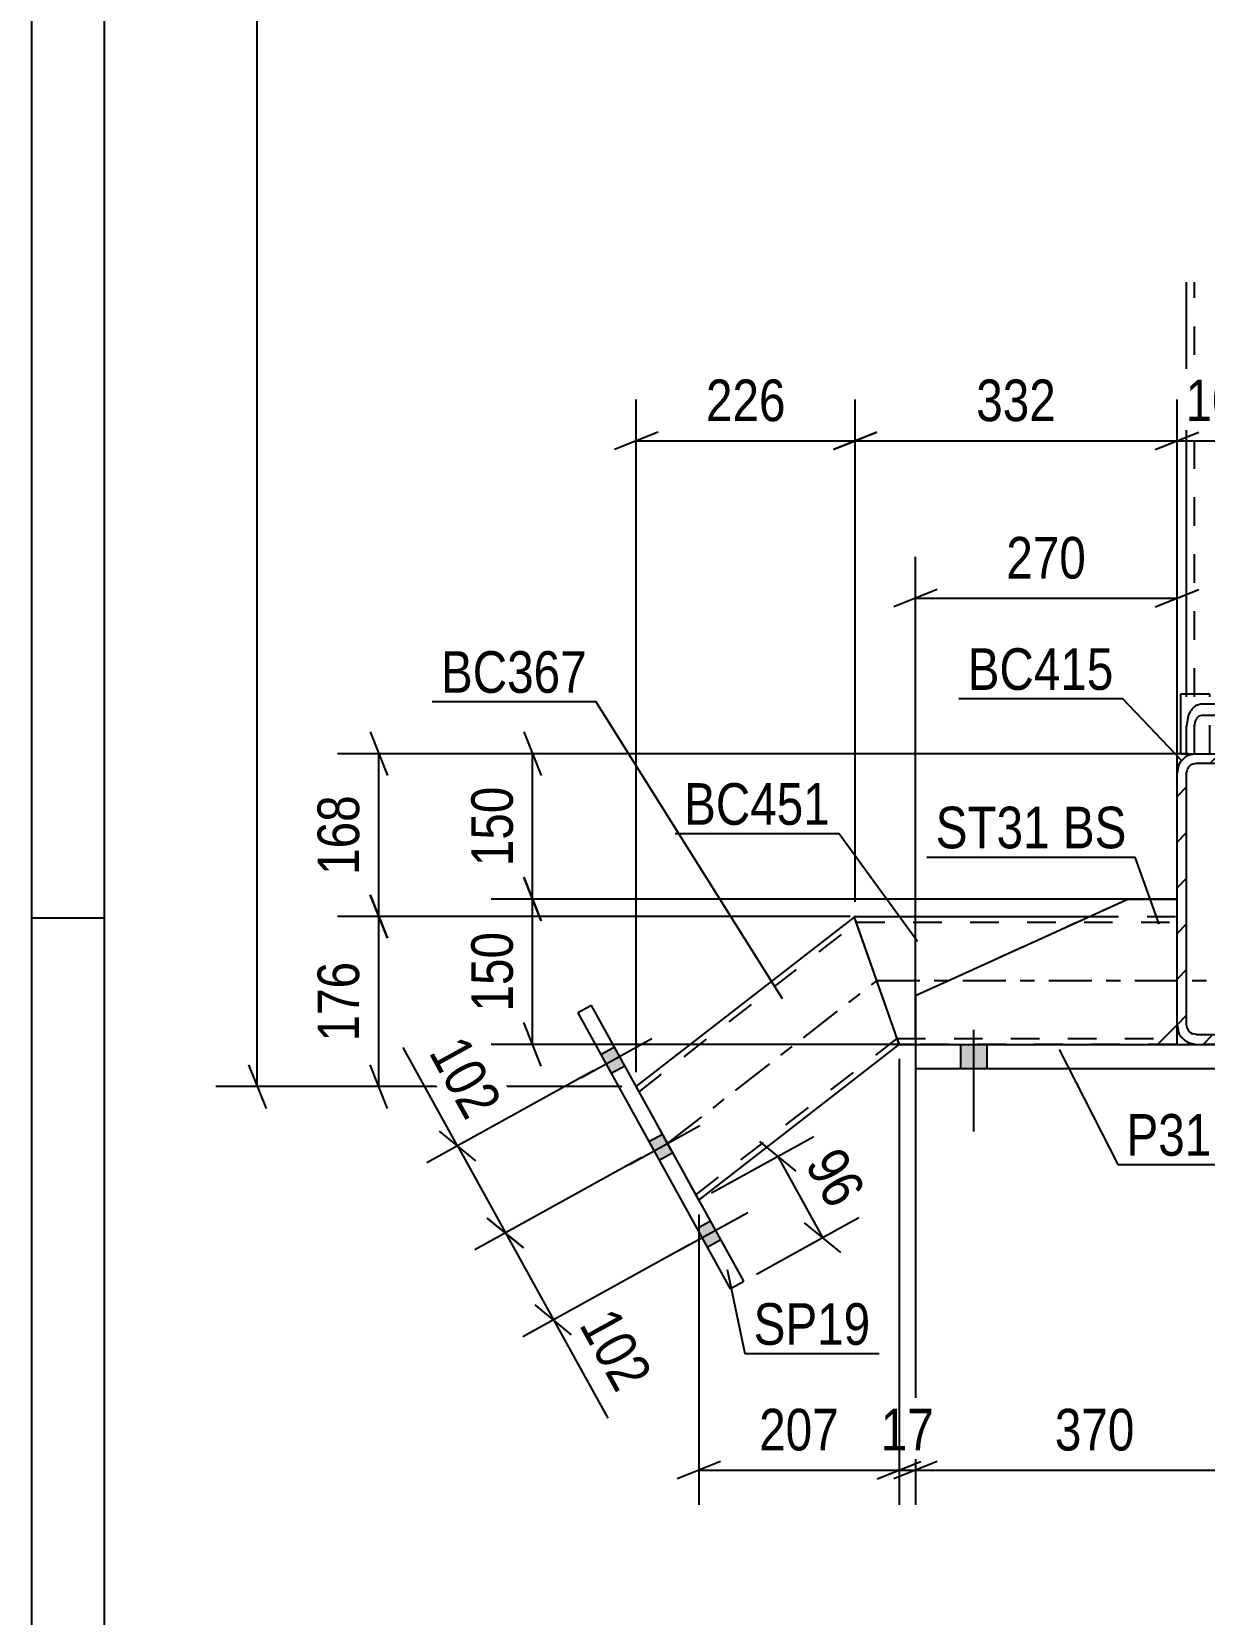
# Model space of a CAD drawing. Header units: millimetres. Extents: x 0 to 594, y 0 to 420.
# Drawn here: x 0 to 80.7, y 101.1 to 210 of the extents above; entities that cross this region are included whole.
import ezdxf

# ---------------------------------------------------------------- set-up
doc = ezdxf.new("R2010")
doc.units = ezdxf.units.MM
doc.linetypes.add('DXK_LINE_DOT2', pattern=[3.9198, 1.9599, -1.9599])
doc.linetypes.add('DXK_LINE_DOT3', pattern=[5.9187, 2.979, -0.9799, 0.9799, -0.9799])
doc.styles.add('Arial Narrow', font='ARIALN.TTF', dxfattribs={"height": 0.2})

# ---------------------------------------------------------------- blocks, each defined once
blk = doc.blocks.new('Unknown-761545824-1135 - 13794')
at = {"color": 5, "linetype": 'Continuous'}
for p, q in [((0, 420), (0, 0)), ((5, 415), (5, 5)), ((5, 149), (0, 149))]:
    blk.add_line(p, q, dxfattribs=at)
blk = doc.blocks.new('Bolt-761545824-5896 - 5885')
at = {"linetype": 'Continuous'}
blk.add_hatch(color=1, dxfattribs=at).paths.add_polyline_path([(63.93, 138.66), (65.73, 138.66), (65.73, 140.32), (63.93, 140.32)])
blk.add_hatch(color=1, dxfattribs=at).paths.add_polyline_path([(63.93, 138.66), (65.73, 138.66), (65.73, 140.32), (63.93, 140.32)])
blk.add_hatch(color=1, dxfattribs=at).paths.add_polyline_path([(63.93, 138.66), (65.73, 138.66), (65.73, 140.32), (63.93, 140.32)])
at = {"color": 1, "linetype": 'Continuous'}
for p, q in [((64.83, 141.32), (64.83, 134.32)), ((64.83, 141.32), (64.83, 134.32)), ((64.83, 141.32), (64.83, 134.32)), ((63.93, 140.32), (63.93, 138.66)), ((63.93, 140.32), (63.93, 138.66)), ((63.93, 140.32), (63.93, 138.66)), ((65.73, 140.32), (65.73, 138.66)), ((65.73, 140.32), (65.73, 138.66)), ((65.73, 140.32), (65.73, 138.66))]:
    blk.add_line(p, q, dxfattribs=at)
blk = doc.blocks.new('Part-761545824-6018 - 5885')
at = {"color": 2, "linetype": 'Continuous'}
for p, q in [((79.49, 164.43), (79.49, 192.76)), ((91.49, 192.76), (91.49, 164.43))]:
    blk.add_line(p, q, dxfattribs=at)
at = {"color": 7, "linetype": 'DXK_LINE_DOT2'}
for p, q in [((80.03, 160.32), (80.03, 192.76)), ((90.96, 160.32), (90.96, 192.76)), ((79.49, 160.32), (79.49, 164.43)), ((80.56, 163.76), (80.15, 163.64)), ((80.56, 163.76), (90.43, 163.76)), ((90.83, 163.64), (90.43, 163.76)), ((91.49, 160.32), (91.49, 164.43)), ((79.57, 162.8), (79.49, 162.2)), ((80.03, 162.2), (80.07, 162.5)), ((80.36, 162.92), (80.56, 162.98)), ((80.56, 162.98), (90.43, 162.98)), ((90.43, 162.98), (90.63, 162.92)), ((90.92, 162.5), (90.96, 162.2)), ((91.49, 162.2), (91.41, 162.8)), ((79.49, 160.32), (91.49, 160.32))]:
    blk.add_line(p, q, dxfattribs=at)
for centre, radius, start, end in [((80.95, 162.47), 1.42, 124.4664, 166.7051), ((90.03, 162.47), 1.42, 13.2949, 55.5336), ((80.76, 162.34), 0.709, 124.4664, 166.7051), ((90.23, 162.34), 0.709, 13.2949, 55.5336)]:
    blk.add_arc(centre, radius, start, end, dxfattribs=at)
blk = doc.blocks.new('Bolt-761545824-5901 - 5885')
at = {"linetype": 'Continuous'}
for points in [[(39.17, 139.62), (39.88, 138.34), (40.82, 138.85), (40.11, 140.14)], [(39.17, 139.62), (39.88, 138.34), (40.82, 138.85), (40.11, 140.14)], [(39.17, 139.62), (39.88, 138.34), (40.82, 138.85), (40.11, 140.14)], [(42.48, 133.64), (43.19, 132.35), (44.12, 132.87), (43.41, 134.15)], [(42.48, 133.64), (43.19, 132.35), (44.12, 132.87), (43.41, 134.15)], [(45.78, 127.66), (46.49, 126.37), (47.43, 126.89), (46.72, 128.17)], [(45.78, 127.66), (46.49, 126.37), (47.43, 126.89), (46.72, 128.17)], [(45.78, 127.66), (46.49, 126.37), (47.43, 126.89), (46.72, 128.17)]]:
    blk.add_hatch(color=1, dxfattribs=at).paths.add_polyline_path(points)
at = {"color": 1, "linetype": 'Continuous'}
for p, q in [((37.84, 138.04), (42.68, 140.72)), ((37.84, 138.04), (42.68, 140.72)), ((37.84, 138.04), (42.68, 140.72)), ((39.17, 139.62), (40.11, 140.14)), ((39.17, 139.62), (40.11, 140.14)), ((39.17, 139.62), (40.11, 140.14)), ((39.88, 138.34), (40.82, 138.85)), ((39.88, 138.34), (40.82, 138.85)), ((39.88, 138.34), (40.82, 138.85)), ((41.14, 132.06), (45.98, 134.74)), ((41.14, 132.06), (45.98, 134.74)), ((42.48, 133.64), (43.41, 134.15)), ((42.48, 133.64), (43.41, 134.15)), ((43.19, 132.35), (44.12, 132.87)), ((43.19, 132.35), (44.12, 132.87)), ((44.45, 126.08), (49.29, 128.76)), ((44.45, 126.08), (49.29, 128.76)), ((44.45, 126.08), (49.29, 128.76)), ((45.78, 127.66), (46.72, 128.17)), ((45.78, 127.66), (46.72, 128.17)), ((45.78, 127.66), (46.72, 128.17)), ((46.49, 126.37), (47.43, 126.89)), ((46.49, 126.37), (47.43, 126.89)), ((46.49, 126.37), (47.43, 126.89))]:
    blk.add_line(p, q, dxfattribs=at)
blk = doc.blocks.new('Part-761545824-5981 - 5885')
at = {"linetype": 'Continuous'}
h = blk.add_hatch(dxfattribs=at)
h.set_pattern_fill('', scale=0.7, style=0, pattern_type=0)
h.set_pattern_definition([(45, (78.8267, 141.6555), (-1.57154, 1.57154), [])])
h.paths.add_polyline_path([(78.83, 158.99), (78.83, 141.66), (78.93, 141.15), (79.22, 140.71), (79.65, 140.42), (80.16, 140.32), (90.83, 140.32), (91.34, 140.42), (91.77, 140.71), (92.06, 141.15), (92.16, 141.66), (92.16, 158.99), (92.06, 159.5), (91.77, 159.93), (91.34, 160.22), (90.83, 160.32), (80.16, 160.32), (79.65, 160.22), (79.22, 159.93), (78.93, 159.5)])
h.paths.add_polyline_path([(79.69, 159.46), (79.9, 159.6), (80.16, 159.66), (90.83, 159.66), (91.08, 159.6), (91.3, 159.46), (91.44, 159.24), (91.49, 158.99), (91.49, 141.66), (91.44, 141.4), (91.3, 141.18), (91.08, 141.04), (90.83, 140.99), (80.16, 140.99), (79.9, 141.04), (79.69, 141.18), (79.54, 141.4), (79.49, 141.66), (79.49, 158.99), (79.54, 159.24)])
blk.add_hatch(color=30, dxfattribs=at).paths.add_polyline_path([(85.49, 150.22, -1), (85.49, 150.42, -1)])
at = {"color": 2, "linetype": 'Continuous'}
for p, q in [((80.16, 160.32), (79.65, 160.22)), ((80.16, 160.32), (90.83, 160.32)), ((91.34, 160.22), (90.83, 160.32)), ((78.93, 159.5), (78.83, 158.99)), ((79.49, 158.99), (79.54, 159.24)), ((79.9, 159.6), (80.16, 159.66)), ((80.16, 159.66), (90.83, 159.66)), ((90.83, 159.66), (91.08, 159.6)), ((91.44, 159.24), (91.49, 158.99)), ((92.16, 158.99), (92.06, 159.5)), ((78.83, 141.66), (78.83, 158.99)), ((79.49, 141.66), (79.49, 158.99)), ((91.49, 141.66), (91.49, 158.99)), ((92.16, 141.66), (92.16, 158.99)), ((78.83, 141.66), (78.93, 141.15)), ((79.54, 141.4), (79.49, 141.66)), ((91.49, 141.66), (91.44, 141.4)), ((92.06, 141.15), (92.16, 141.66)), ((80.16, 140.99), (79.9, 141.04)), ((80.16, 140.99), (90.83, 140.99)), ((91.08, 141.04), (90.83, 140.99)), ((79.65, 140.42), (80.16, 140.32)), ((80.16, 140.32), (90.83, 140.32)), ((90.83, 140.32), (91.34, 140.42))]:
    blk.add_line(p, q, dxfattribs=at)
at = {"color": 7, "linetype": 'DXK_LINE_DOT3'}
blk.add_line((85.49, 150.32), (85.49, 150.32), dxfattribs=at)
at = {"color": 30, "linetype": 'DXK_LINE_DOT3'}
blk.add_line((85.49, 150.32), (85.49, 150.32), dxfattribs=at)
at = {"color": 30, "linetype": 'Continuous'}
blk.add_circle((85.49, 150.32), 0.1, dxfattribs=at)
at = {"color": 2, "linetype": 'Continuous'}
for centre, radius, start, end in [((80.16, 158.99), 1.33, 112.5, 157.5), ((90.83, 158.99), 1.33, 22.5, 67.5), ((80.16, 158.99), 0.667, 112.5, 157.5), ((90.83, 158.99), 0.667, 22.5, 67.5), ((80.16, 141.66), 1.33, 202.5, 247.5), ((80.16, 141.66), 0.667, 202.5, 247.5), ((90.83, 141.66), 0.667, 292.5, 337.5), ((90.83, 141.66), 1.33, 292.5, 337.5)]:
    blk.add_arc(centre, radius, start, end, dxfattribs=at)
blk = doc.blocks.new('Part-761545824-5982 - 5885')
at = {"color": 2, "linetype": 'Continuous'}
for p, q in [((38.53, 142.99), (37.59, 142.48)), ((49.01, 124.03), (38.53, 142.99)), ((37.59, 142.48), (48.07, 123.51)), ((48.07, 123.51), (49.01, 124.03))]:
    blk.add_line(p, q, dxfattribs=at)
blk = doc.blocks.new('Part-761545824-5985 - 5885')
at = {"color": 2, "linetype": 'Continuous'}
for p, q in [((56.62, 149.12), (72.85, 149.12)), ((59.42, 141.12), (56.62, 149.12)), ((78.83, 141.12), (78.83, 141.65)), ((59.53, 140.82), (59.42, 141.12)), ((59.53, 140.81), (59.62, 140.56)), ((59.68, 140.38), (59.62, 140.56)), ((78.83, 140.32), (78.83, 141.12)), ((59.7, 140.32), (59.68, 140.38)), ((59.7, 140.32), (60.83, 140.32))]:
    blk.add_line(p, q, dxfattribs=at)
at = {"color": 7, "linetype": 'DXK_LINE_DOT2'}
for p, q in [((56.76, 148.72), (78.83, 148.72)), ((72.85, 149.12), (78.83, 149.12)), ((78.83, 141.65), (78.83, 149.12)), ((78.83, 148.69), (78.83, 148.72)), ((59.42, 141.12), (59.42, 141.12)), ((59.42, 141.12), (59.42, 141.12)), ((59.42, 141.12), (59.42, 141.12)), ((59.53, 140.81), (59.53, 140.82)), ((59.53, 140.82), (59.53, 140.81)), ((59.56, 140.72), (78.83, 140.72)), ((59.62, 140.56), (59.7, 140.32)), ((59.62, 140.56), (59.62, 140.56)), ((59.62, 140.56), (59.62, 140.56)), ((78.83, 140.38), (78.83, 140.56)), ((60.83, 140.32), (78.83, 140.32)), ((78.83, 140.32), (78.83, 140.38))]:
    blk.add_line(p, q, dxfattribs=at)
at = {"color": 7, "linetype": 'DXK_LINE_DOT3'}
blk.add_line((58.16, 144.72), (85.49, 144.72), dxfattribs=at)
blk = doc.blocks.new('Part-761545824-5934 - 5885')
at = {"color": 2, "linetype": 'Continuous'}
for p, q in [((79.09, 160.32), (79.09, 164.43)), ((79.09, 164.43), (81.09, 164.43)), ((79.09, 160.32), (79.09, 160.32)), ((79.09, 160.32), (80.16, 160.32))]:
    blk.add_line(p, q, dxfattribs=at)
at = {"color": 7, "linetype": 'DXK_LINE_DOT2'}
for p, q in [((79.09, 164.43), (81.09, 164.43)), ((81.09, 160.32), (81.09, 164.43)), ((79.09, 160.32), (81.09, 160.32)), ((79.09, 160.32), (79.09, 160.32)), ((80.16, 160.32), (81.09, 160.32)), ((81.09, 160.32), (81.09, 160.32))]:
    blk.add_line(p, q, dxfattribs=at)
blk = doc.blocks.new('Part-761545824-5969 - 5885')
at = {"color": 2, "linetype": 'Continuous'}
for p, q in [((75.49, 150.32), (60.83, 143.66)), ((75.49, 150.32), (78.83, 150.32)), ((60.83, 143.66), (60.83, 140.32)), ((77.49, 140.32), (78.83, 141.66))]:
    blk.add_line(p, q, dxfattribs=at)
at = {"color": 7, "linetype": 'DXK_LINE_DOT2'}
for p, q in [((78.83, 141.66), (78.83, 150.32)), ((78.83, 150.32), (78.83, 150.32)), ((78.83, 150.32), (78.83, 150.32)), ((78.83, 141.66), (78.83, 141.66)), ((78.83, 141.66), (78.83, 141.66)), ((60.83, 140.32), (77.49, 140.32))]:
    blk.add_line(p, q, dxfattribs=at)
blk = doc.blocks.new('Part-761545824-5970 - 5885')
at = {"color": 7, "linetype": 'DXK_LINE_DOT2'}
for p, q in [((75.49, 150.32), (60.83, 143.66)), ((78.83, 150.32), (75.49, 150.32)), ((78.83, 141.66), (78.83, 150.32)), ((60.83, 143.66), (60.83, 140.32)), ((77.49, 140.32), (78.83, 141.66)), ((60.83, 140.32), (77.49, 140.32))]:
    blk.add_line(p, q, dxfattribs=at)
blk = doc.blocks.new('Part-761545824-5971 - 5885')
at = {"color": 7, "linetype": 'DXK_LINE_DOT2'}
for p, q in [((75.49, 150.32), (60.83, 143.66)), ((78.83, 150.32), (75.49, 150.32)), ((78.83, 141.66), (78.83, 150.32)), ((60.83, 143.66), (60.83, 140.32)), ((77.49, 140.32), (78.83, 141.66)), ((60.83, 140.32), (77.49, 140.32))]:
    blk.add_line(p, q, dxfattribs=at)
blk = doc.blocks.new('Part-761545824-5975 - 5885')
at = {"color": 2, "linetype": 'Continuous'}
for p, q in [((60.83, 140.32), (80.16, 140.32)), ((60.83, 140.32), (60.83, 138.66)), ((110.16, 140.32), (90.83, 140.32)), ((110.16, 138.66), (110.16, 140.32)), ((60.83, 138.66), (110.16, 138.66))]:
    blk.add_line(p, q, dxfattribs=at)
at = {"color": 7, "linetype": 'DXK_LINE_DOT2'}
for p, q in [((110.16, 140.32), (60.83, 140.32)), ((90.83, 140.32), (80.16, 140.32)), ((60.83, 138.66), (110.16, 138.66))]:
    blk.add_line(p, q, dxfattribs=at)
blk = doc.blocks.new('Part-761545824-5984 - 5885')
at = {"color": 2, "linetype": 'Continuous'}
for p, q in [((41.61, 137.41), (56.63, 149.08)), ((59.42, 141.12), (56.91, 148.29)), ((59.7, 140.32), (59.42, 141.12)), ((45.92, 129.61), (59.7, 140.32))]:
    blk.add_line(p, q, dxfattribs=at)
at = {"color": 7, "linetype": 'DXK_LINE_DOT2'}
for p, q in [((41.81, 137.06), (56.77, 148.68)), ((56.91, 148.29), (56.63, 149.08)), ((45.72, 129.97), (59.56, 140.72)), ((59.68, 140.38), (59.62, 140.56)), ((59.7, 140.32), (59.68, 140.38)), ((45.92, 129.61), (41.61, 137.41))]:
    blk.add_line(p, q, dxfattribs=at)
at = {"color": 7, "linetype": 'DXK_LINE_DOT3'}
blk.add_line((43.77, 133.51), (58.17, 144.7), dxfattribs=at)
blk = doc.blocks.new('StraightDimension-761545824-10678 - 5885')
at = {"color": 7, "linetype": 'Continuous'}
for p, q in [((15.53, 137.41), (15.53, 365.86)), ((14.93, 138.91), (16.13, 135.91)), ((40.61, 137.41), (12.68, 137.41))]:
    blk.add_line(p, q, dxfattribs=at)
blk = doc.blocks.new('StraightDimension-761545824-9735 - 5885')
at = {"color": 7, "linetype": 'Continuous'}
for p, q in [((33.87, 151.82), (35.07, 148.82)), ((76.99, 150.32), (31.62, 150.32)), ((34.47, 140.32), (34.47, 150.32)), ((35.07, 138.82), (33.87, 141.82)), ((60.89, 140.32), (31.62, 140.32))]:
    blk.add_line(p, q, dxfattribs=at)
at = {"color": 0}
blk.add_wipeout([(33.72, 148.66), (29.52, 148.66), (29.52, 141.98), (33.72, 141.98)], dxfattribs=at)
at = {"color": 3, "style": 'Arial Narrow'}
blk.add_text('150', height=2.863, rotation=90.0002, dxfattribs=at).set_placement((33.12, 142.58))
blk = doc.blocks.new('StraightDimension-761545824-17649 - 5885')
at = {"color": 7, "linetype": 'Continuous'}
for p, q in [((41.95, 132.51), (30.51, 126.19)), ((31.36, 128.37), (33.86, 126.32)), ((32.61, 127.35), (35.91, 121.37)), ((45.26, 126.53), (33.81, 120.2)), ((37.16, 120.34), (34.66, 122.39))]:
    blk.add_line(p, q, dxfattribs=at)
at = {"color": 0}
blk.add_wipeout([(40.06, 115.42), (43.73, 117.45), (40.5, 123.3), (36.82, 121.27)], dxfattribs=at)
at = {"color": 7, "linetype": 'Continuous'}
blk.add_line((35.91, 121.37), (39.65, 114.6), dxfattribs=at)
blk.add_line((35.91, 121.37), (39.65, 114.6), dxfattribs=at)
at = {"color": 3, "style": 'Arial Narrow'}
blk.add_text('102', height=2.863, rotation=-61.0773, dxfattribs=at).set_placement((37.64, 121.03))
blk = doc.blocks.new('StraightDimension-761545824-9027 - 5885')
at = {"color": 7, "linetype": 'Continuous'}
for p, q in [((60.83, 140.77), (60.83, 173.87)), ((78.83, 156.84), (78.83, 173.87)), ((62.33, 171.62), (59.33, 170.42)), ((60.83, 171.02), (78.83, 171.02)), ((77.33, 170.42), (80.33, 171.62))]:
    blk.add_line(p, q, dxfattribs=at)
at = {"color": 0}
blk.add_wipeout([(73.17, 171.77), (73.17, 175.97), (66.48, 175.97), (66.48, 171.77)], dxfattribs=at)
at = {"color": 3, "style": 'Arial Narrow'}
blk.add_text('270', height=2.863, dxfattribs=at).set_placement((67.08, 172.37))
blk = doc.blocks.new('StraightDimension-761545824-9369 - 5885')
at = {"color": 7, "linetype": 'Continuous'}
for p, q in [((78.83, 157.82), (78.83, 184.7)), ((85.49, 151.32), (85.49, 184.7)), ((77.33, 181.25), (80.33, 182.45)), ((86.99, 182.45), (83.99, 181.25)), ((78.83, 181.85), (85.49, 181.85))]:
    blk.add_line(p, q, dxfattribs=at)
at = {"color": 0}
blk.add_wipeout([(85.5, 182.6), (85.5, 186.8), (78.82, 186.8), (78.82, 182.6)], dxfattribs=at)
at = {"color": 3, "style": 'Arial Narrow'}
blk.add_text('100', height=2.863, dxfattribs=at).set_placement((79.42, 183.2))
blk = doc.blocks.new('StraightDimension-761545824-9370 - 5885')
at = {"color": 7, "linetype": 'Continuous'}
for p, q in [((56.68, 150.12), (56.68, 184.7)), ((78.83, 157.82), (78.83, 184.7)), ((58.18, 182.45), (55.18, 181.25)), ((77.33, 181.25), (80.33, 182.45)), ((56.68, 181.85), (78.83, 181.85))]:
    blk.add_line(p, q, dxfattribs=at)
at = {"color": 0}
blk.add_wipeout([(71.1, 182.6), (71.1, 186.8), (64.41, 186.8), (64.41, 182.6)], dxfattribs=at)
at = {"color": 3, "style": 'Arial Narrow'}
blk.add_text('332', height=2.863, dxfattribs=at).set_placement((65.01, 183.2))
blk = doc.blocks.new('StraightDimension-761545824-9371 - 5885')
at = {"color": 7, "linetype": 'Continuous'}
for p, q in [((41.61, 138.41), (41.61, 184.7)), ((56.68, 150.12), (56.68, 184.7)), ((43.11, 182.45), (40.11, 181.25)), ((55.18, 181.25), (58.18, 182.45)), ((41.61, 181.85), (56.68, 181.85))]:
    blk.add_line(p, q, dxfattribs=at)
at = {"color": 0}
blk.add_wipeout([(52.49, 182.6), (52.49, 186.8), (45.81, 186.8), (45.81, 182.6)], dxfattribs=at)
at = {"color": 3, "style": 'Arial Narrow'}
blk.add_text('226', height=2.863, dxfattribs=at).set_placement((46.41, 183.2))
blk = doc.blocks.new('StraightDimension-761545824-9734 - 5885')
at = {"color": 7, "linetype": 'Continuous'}
for p, q in [((33.87, 161.82), (35.07, 158.82)), ((79.63, 160.32), (31.62, 160.32)), ((34.47, 150.32), (34.47, 160.32)), ((35.07, 148.82), (33.87, 151.82)), ((76.99, 150.32), (31.62, 150.32))]:
    blk.add_line(p, q, dxfattribs=at)
at = {"color": 0}
blk.add_wipeout([(33.72, 158.66), (29.52, 158.66), (29.52, 151.98), (33.72, 151.98)], dxfattribs=at)
at = {"color": 3, "style": 'Arial Narrow'}
blk.add_text('150', height=2.863, rotation=90.0002, dxfattribs=at).set_placement((33.12, 152.58))
blk = doc.blocks.new('StraightDimension-761545824-9799 - 5885')
at = {"color": 7, "linetype": 'Continuous'}
for p, q in [((46.8, 130.1), (53.84, 133.99)), ((50.1, 133.64), (52.6, 131.59)), ((51.35, 132.61), (54.43, 127.03)), ((49.88, 124.51), (56.93, 128.41)), ((55.68, 126.01), (53.18, 128.05))]:
    blk.add_line(p, q, dxfattribs=at)
at = {"color": 0}
blk.add_wipeout([(54.72, 128.06), (58.4, 130.09), (56.05, 134.34), (52.37, 132.31)], dxfattribs=at)
at = {"color": 3, "style": 'Arial Narrow'}
blk.add_text('96', height=2.863, rotation=-61.0773, dxfattribs=at).set_placement((53.19, 132.07))
blk = doc.blocks.new('StraightDimension-761545824-9811 - 5885')
at = {"color": 7, "linetype": 'Continuous'}
for p, q in [((23.29, 161.82), (24.49, 158.82)), ((79.63, 160.32), (21.04, 160.32)), ((23.89, 149.12), (23.89, 160.32)), ((24.49, 147.62), (23.29, 150.62)), ((56.34, 149.12), (21.04, 149.12))]:
    blk.add_line(p, q, dxfattribs=at)
at = {"color": 0}
blk.add_wipeout([(23.14, 158.06), (18.94, 158.06), (18.94, 151.38), (23.14, 151.38)], dxfattribs=at)
at = {"color": 3, "style": 'Arial Narrow'}
blk.add_text('168', height=2.863, rotation=90.0002, dxfattribs=at).set_placement((22.54, 151.98))
blk = doc.blocks.new('StraightDimension-761545824-9812 - 5885')
at = {"color": 7, "linetype": 'Continuous'}
for p, q in [((23.29, 150.62), (24.49, 147.62)), ((56.34, 149.12), (21.04, 149.12)), ((23.89, 137.41), (23.89, 149.12)), ((24.49, 135.91), (23.29, 138.91)), ((40.61, 137.41), (21.04, 137.41))]:
    blk.add_line(p, q, dxfattribs=at)
at = {"color": 0}
blk.add_wipeout([(23.14, 146.61), (18.94, 146.61), (18.94, 139.92), (23.14, 139.92)], dxfattribs=at)
at = {"color": 3, "style": 'Arial Narrow'}
blk.add_text('176', height=2.863, rotation=90.0002, dxfattribs=at).set_placement((22.54, 140.52))
blk = doc.blocks.new('StraightDimension-761545824-9882 - 5885')
at = {"color": 7, "linetype": 'Continuous'}
for p, q in [((85.49, 149.32), (85.49, 108.63)), ((60.83, 139.32), (60.83, 108.63)), ((62.33, 111.63), (59.33, 110.43)), ((83.99, 110.43), (86.99, 111.63)), ((60.83, 111.03), (85.49, 111.03))]:
    blk.add_line(p, q, dxfattribs=at)
at = {"color": 0}
blk.add_wipeout([(76.5, 111.78), (76.5, 115.98), (69.82, 115.98), (69.82, 111.78)], dxfattribs=at)
at = {"color": 3, "style": 'Arial Narrow'}
blk.add_text('370', height=2.863, dxfattribs=at).set_placement((70.42, 112.38))
blk = doc.blocks.new('StraightDimension-761545824-9883 - 5885')
at = {"color": 7, "linetype": 'Continuous'}
for p, q in [((59.7, 139.32), (59.7, 108.63)), ((60.83, 139.32), (60.83, 108.63)), ((58.2, 110.43), (61.2, 111.63)), ((62.33, 111.63), (59.33, 110.43)), ((59.7, 111.03), (60.83, 111.03))]:
    blk.add_line(p, q, dxfattribs=at)
at = {"color": 0}
blk.add_wipeout([(62.69, 111.78), (62.69, 115.98), (57.84, 115.98), (57.84, 111.78)], dxfattribs=at)
at = {"color": 3, "style": 'Arial Narrow'}
blk.add_text('17', height=2.863, dxfattribs=at).set_placement((58.44, 112.38))
blk = doc.blocks.new('StraightDimension-761545824-9884 - 5885')
at = {"color": 7, "linetype": 'Continuous'}
for p, q in [((59.7, 139.32), (59.7, 108.63)), ((45.92, 128.61), (45.92, 108.63)), ((47.42, 111.63), (44.42, 110.43)), ((58.2, 110.43), (61.2, 111.63)), ((45.92, 111.03), (59.7, 111.03))]:
    blk.add_line(p, q, dxfattribs=at)
at = {"color": 0}
blk.add_wipeout([(56.15, 111.78), (56.15, 115.98), (49.47, 115.98), (49.47, 111.78)], dxfattribs=at)
at = {"color": 3, "style": 'Arial Narrow'}
blk.add_text('207', height=2.863, dxfattribs=at).set_placement((50.07, 112.38))
blk = doc.blocks.new('StraightDimension-761545824-17650 - 5885')
at = {"color": 7, "linetype": 'Continuous'}
for p, q in [((38.65, 138.49), (27.2, 132.17)), ((28.05, 134.35), (30.55, 132.3)), ((29.3, 133.33), (32.61, 127.35)), ((41.95, 132.51), (30.51, 126.19)), ((33.86, 126.32), (31.36, 128.37))]:
    blk.add_line(p, q, dxfattribs=at)
at = {"color": 0}
blk.add_wipeout([(29.71, 134.15), (33.38, 136.18), (30.15, 142.03), (26.47, 140)], dxfattribs=at)
at = {"color": 7, "linetype": 'Continuous'}
blk.add_line((29.3, 133.33), (25.56, 140.1), dxfattribs=at)
blk.add_line((29.3, 133.33), (25.56, 140.1), dxfattribs=at)
at = {"color": 3, "style": 'Arial Narrow'}
blk.add_text('102', height=2.863, rotation=-61.0773, dxfattribs=at).set_placement((27.29, 139.77))
blk = doc.blocks.new('MarkSet-761545824-9572 - 5885')
at = {"color": 30, "linetype": 'Continuous'}
for p in [(61.62, 153.21), (77.61, 148.59)]:
    blk.add_line(p, (75.95, 153.21), dxfattribs=at)
at = {"color": 0}
for points in [[(70.07, 153.81), (70.07, 156.81), (62.22, 156.81), (62.22, 153.81)], [(75.35, 153.81), (75.35, 156.81), (70.97, 156.81), (70.97, 153.81)]]:
    blk.add_wipeout(points, dxfattribs=at)
for points in [[(70.07, 153.81), (70.07, 156.81), (62.22, 156.81), (62.22, 153.81)], [(75.35, 153.81), (75.35, 156.81), (70.97, 156.81), (70.97, 153.81)]]:
    blk.add_wipeout(points, dxfattribs=at)
at = {"color": 3, "style": 'Arial Narrow'}
for s, p in [('ST31', (62.22, 153.81)), ('BS', (70.97, 153.81))]:
    blk.add_text(s, height=2.863, dxfattribs=at).set_placement(p)
blk = doc.blocks.new('Mark-761545824-9592 - 5885')
at = {"color": 30, "linetype": 'Continuous'}
for p, q in [((70.71, 139.97), (74.75, 132.06)), ((74.75, 132.06), (81.8, 132.06))]:
    blk.add_line(p, q, dxfattribs=at)
at = {"color": 0}
blk.add_wipeout([(81.2, 132.66), (81.2, 135.66), (75.35, 135.66), (75.35, 132.66)], dxfattribs=at)
blk.add_wipeout([(81.2, 132.66), (81.2, 135.66), (75.35, 135.66), (75.35, 132.66)], dxfattribs=at)
at = {"color": 3, "style": 'Arial Narrow'}
blk.add_text('P31', height=2.863, dxfattribs=at).set_placement((75.35, 132.66))
blk = doc.blocks.new('Mark-761545824-9595 - 5885')
at = {"color": 30, "linetype": 'Continuous'}
for p in [(63.82, 164.11), (79.18, 159.81)]:
    blk.add_line(p, (75.07, 164.11), dxfattribs=at)
at = {"color": 0}
blk.add_wipeout([(74.47, 164.71), (74.47, 167.71), (64.42, 167.71), (64.42, 164.71)], dxfattribs=at)
blk.add_wipeout([(74.47, 164.71), (74.47, 167.71), (64.42, 167.71), (64.42, 164.71)], dxfattribs=at)
at = {"color": 3, "style": 'Arial Narrow'}
blk.add_text('BC415', height=2.863, dxfattribs=at).set_placement((64.42, 164.71))
blk = doc.blocks.new('Mark-761545824-9598 - 5885')
at = {"color": 30, "linetype": 'Continuous'}
for p, q in [((47.87, 124.83), (49.09, 119.05)), ((49.09, 119.05), (58.32, 119.05))]:
    blk.add_line(p, q, dxfattribs=at)
at = {"color": 0}
blk.add_wipeout([(57.72, 119.65), (57.72, 122.65), (49.69, 122.65), (49.69, 119.65)], dxfattribs=at)
blk.add_wipeout([(57.72, 119.65), (57.72, 122.65), (49.69, 122.65), (49.69, 119.65)], dxfattribs=at)
at = {"color": 3, "style": 'Arial Narrow'}
blk.add_text('SP19', height=2.863, dxfattribs=at).set_placement((49.69, 119.65))
blk = doc.blocks.new('Mark-761545824-9604 - 5885')
at = {"color": 30, "linetype": 'Continuous'}
for p in [(27.57, 163.91), (51.67, 143.46)]:
    blk.add_line(p, (38.82, 163.91), dxfattribs=at)
at = {"color": 0}
blk.add_wipeout([(38.22, 164.51), (38.22, 167.51), (28.17, 167.51), (28.17, 164.51)], dxfattribs=at)
blk.add_wipeout([(38.22, 164.51), (38.22, 167.51), (28.17, 167.51), (28.17, 164.51)], dxfattribs=at)
at = {"color": 3, "style": 'Arial Narrow'}
blk.add_text('BC367', height=2.863, dxfattribs=at).set_placement((28.17, 164.51))
blk = doc.blocks.new('Mark-761545824-9607 - 5885')
at = {"color": 30, "linetype": 'Continuous'}
for p in [(44.3, 154.83), (60.97, 147.39)]:
    blk.add_line(p, (55.55, 154.83), dxfattribs=at)
at = {"color": 0}
blk.add_wipeout([(54.95, 155.43), (54.95, 158.43), (44.9, 158.43), (44.9, 155.43)], dxfattribs=at)
blk.add_wipeout([(54.95, 155.43), (54.95, 158.43), (44.9, 158.43), (44.9, 155.43)], dxfattribs=at)
at = {"color": 3, "style": 'Arial Narrow'}
blk.add_text('BC451', height=2.863, dxfattribs=at).set_placement((44.9, 155.43))

msp = doc.modelspace()

# ---------------------------------------------------------------- block references
for name in ['Unknown-761545824-1135 - 13794', 'Part-761545824-6018 - 5885', 'Part-761545824-5934 - 5885', 'Part-761545824-5981 - 5885', 'Part-761545824-5969 - 5885', 'Part-761545824-5970 - 5885', 'Part-761545824-5971 - 5885', 'Part-761545824-5984 - 5885', 'Part-761545824-5985 - 5885', 'Part-761545824-5982 - 5885', 'Bolt-761545824-5901 - 5885', 'Bolt-761545824-5896 - 5885', 'Part-761545824-5975 - 5885']:
    msp.add_blockref(name, (0, 0))

# ---------------------------------------------------------------- next in the draw order: block references
for name in ['StraightDimension-761545824-10678 - 5885', 'StraightDimension-761545824-9799 - 5885', 'StraightDimension-761545824-17649 - 5885']:
    msp.add_blockref(name, (0, 0))

# ---------------------------------------------------------------- next in the draw order: block references
msp.add_blockref('StraightDimension-761545824-9735 - 5885', (0, 0))

# ---------------------------------------------------------------- next in the draw order: block references
msp.add_blockref('StraightDimension-761545824-9027 - 5885', (0, 0))

# ---------------------------------------------------------------- next in the draw order: block references
msp.add_blockref('StraightDimension-761545824-9369 - 5885', (0, 0))

# ---------------------------------------------------------------- next in the draw order: block references
msp.add_blockref('StraightDimension-761545824-9370 - 5885', (0, 0))

# ---------------------------------------------------------------- next in the draw order: block references
msp.add_blockref('StraightDimension-761545824-9371 - 5885', (0, 0))

# ---------------------------------------------------------------- next in the draw order: block references
msp.add_blockref('StraightDimension-761545824-9734 - 5885', (0, 0))

# ---------------------------------------------------------------- next in the draw order: block references
msp.add_blockref('StraightDimension-761545824-9811 - 5885', (0, 0))

# ---------------------------------------------------------------- next in the draw order: block references
for name in ['Mark-761545824-9595 - 5885', 'StraightDimension-761545824-9812 - 5885', 'StraightDimension-761545824-9882 - 5885']:
    msp.add_blockref(name, (0, 0))

# ---------------------------------------------------------------- next in the draw order: block references
for name in ['Mark-761545824-9604 - 5885', 'MarkSet-761545824-9572 - 5885', 'StraightDimension-761545824-17650 - 5885', 'Mark-761545824-9592 - 5885', 'StraightDimension-761545824-9883 - 5885']:
    msp.add_blockref(name, (0, 0))

# ---------------------------------------------------------------- next in the draw order: block references
for name in ['Mark-761545824-9607 - 5885', 'StraightDimension-761545824-9884 - 5885']:
    msp.add_blockref(name, (0, 0))

# ---------------------------------------------------------------- next in the draw order: block references
msp.add_blockref('Mark-761545824-9598 - 5885', (0, 0))

doc.saveas('drawing.dxf')
